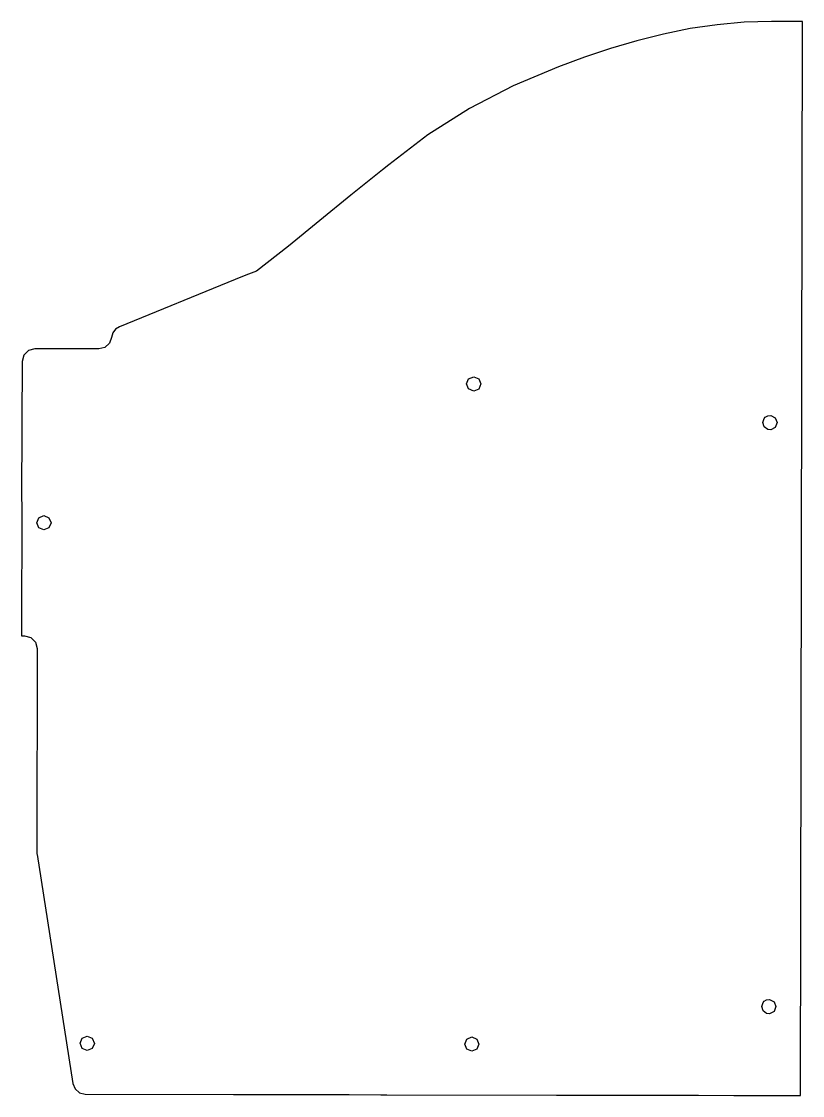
# Model space of a CAD drawing. Header units: inches. Extents: x 0 to 15.4, y 0 to 21.2.
import ezdxf

# ---------------------------------------------------------------- set-up
doc = ezdxf.new("R2010")
doc.units = ezdxf.units.IN
doc.layers.get('0').update_dxf_attribs({"linetype": 'CONTINUOUS'})

msp = doc.modelspace()

# ---------------------------------------------------------------- linework, layer by layer
for points in [[(14.735457, 0.001234), (15.346018, 0), (15.388677, 21.149963), (14.778148, 21.15119), (14.237502, 21.135663), (13.704306, 21.088126), (13.175278, 21.010288), (12.646592, 20.903498), (12.122789, 20.771274), (11.604256, 20.61714), (11.092244, 20.445434), (10.583928, 20.259463), (9.689521, 19.881621), (8.827849, 19.434717), (8.006863, 18.917727), (7.235396, 18.330032), (7.114836, 18.232054), (6.492371, 17.734048), (5.875715, 17.228688), (5.257952, 16.724798), (4.628965, 16.234846), (4.419007, 16.153526), (4.208899, 16.072147), (1.929612, 15.140404), (1.853206, 15.091359), (1.799354, 15.01826), (1.775159, 14.930751), (1.734899, 14.81501), (1.644473, 14.732307), (1.525608, 14.702512), (0.261299, 14.70504), (0.136232, 14.671796), (0.044543, 14.580473), (0.0108, 14.45554), (0.008395, 13.253309), (0.006984, 13.2416), (0.006126, 13.229838), (0.005825, 13.218048), (0.002818, 11.714567), (0.003072, 11.702776), (0.003883, 11.69101), (0.005247, 11.679296), (0, 9.055551), (0.0625, 9.055426), (0.187433, 9.021682), (0.278756, 8.929993), (0.311999, 8.804926), (0.30396, 4.784923), (0.304277, 4.771839), (0.305277, 4.758788), (0.306959, 4.745809), (1.011468, 0.239402), (1.055921, 0.131475), (1.144525, 0.055492), (1.257968, 0.028017), (4.1768, 0.022179), (4.31683, 0.021899), (4.45686, 0.021621), (4.59689, 0.021344), (5.217367, 0.020116), (5.837846, 0.018889), (6.458324, 0.017661), (7.078803, 0.016434), (7.118941, 0.016354), (7.15908, 0.016275), (7.199219, 0.016196), (10.543937, 0.009588), (11.242512, 0.008209), (11.941086, 0.006822), (12.639663, 0.00543), (13.338238, 0.004038), (14.036816, 0.002642)], [(9.009482, 14.112068), (9.050464, 14.012567), (9.009089, 13.913229), (8.909587, 13.872245), (8.810251, 13.913622), (8.769266, 14.013122), (8.810643, 14.11246), (8.910143, 14.153445)], [(14.703879, 13.117665), (14.6338, 13.168894), (14.607158, 13.251474), (14.634093, 13.33398), (14.653799, 13.355827), (14.704362, 13.384976), (14.762552, 13.391059), (14.852378, 13.345182), (14.888367, 13.250957), (14.851999, 13.156876), (14.76199, 13.111358)], [(0.442168, 11.139071), (0.342831, 11.18045), (0.301849, 11.279952), (0.343229, 11.379288), (0.44273, 11.42027), (0.542067, 11.37889), (0.583049, 11.27939), (0.541669, 11.180053)], [(14.630598, 1.855856), (14.681161, 1.885003), (14.739352, 1.891086), (14.829176, 1.845205), (14.865165, 1.750978), (14.828791, 1.656896), (14.738782, 1.611383), (14.68067, 1.617694), (14.610595, 1.668925), (14.583955, 1.751503), (14.610891, 1.834009)], [(1.395668, 0.928324), (1.296167, 0.887342), (1.19683, 0.928722), (1.155848, 1.028223), (1.197228, 1.12756), (1.296729, 1.168542), (1.396066, 1.127162), (1.437048, 1.027661)], [(8.973167, 1.112113), (9.01415, 1.012613), (8.972774, 0.913275), (8.873272, 0.872291), (8.773935, 0.913668), (8.732951, 1.013168), (8.774328, 1.112506), (8.873827, 1.15349)]]:
    msp.add_lwpolyline(points, close=True)

doc.saveas('drawing.dxf')
